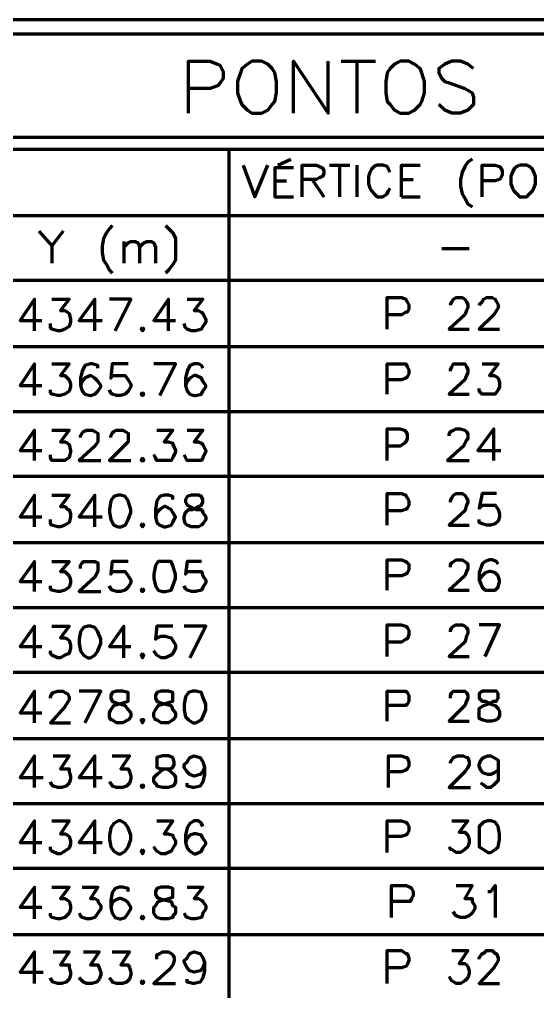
# Model space of a CAD drawing. Header units: inches. Extents: x 1 to 529, y -1 to 335.
# Drawn here: x 70.1 to 94.1, y 56.97 to 101.93 of the extents above; entities that cross this region are included whole.
import ezdxf

# ---------------------------------------------------------------- set-up
doc = ezdxf.new("R2010")
doc.units = ezdxf.units.IN
doc.layers.add('P', color=250, linetype='CONTINUOUS', lineweight=100)

msp = doc.modelspace()

# ---------------------------------------------------------------- linework, layer by layer
at = {"layer": 'P', "color": 0, "linetype": 'CONTINUOUS'}
for points in [[(25.533, 101.933), (188.4, 101.933)], [(26.067, 101.267), (187.8, 101.267), (187.8, 96.467), (26.067, 96.467), (26.067, 101.267)], [(77.933, 97.6), (77.933, 100), (78.933, 100), (79.267, 99.867), (79.4, 99.8), (79.533, 99.533), (79.533, 99.2), (79.4, 99), (79.267, 98.867), (78.933, 98.733), (77.933, 98.733)], [(80.867, 100), (80.667, 99.867), (80.4, 99.667), (80.333, 99.467), (80.2, 99.067), (80.2, 98.533), (80.333, 98.133), (80.4, 98), (80.667, 97.733), (80.867, 97.6), (81.333, 97.6), (81.6, 97.733), (81.8, 98), (81.933, 98.133), (82, 98.533), (82, 99.067), (81.933, 99.467), (81.8, 99.667), (81.6, 99.867), (81.333, 100), (80.867, 100)], [(82.8, 97.6), (82.8, 100), (84.4, 97.6), (84.4, 100)], [(85, 100), (86.6, 100)], [(85.733, 100), (85.733, 97.6)], [(87.733, 100), (87.467, 99.867), (87.267, 99.667), (87.133, 99.467), (87.067, 99.067), (87.067, 98.533), (87.133, 98.133), (87.267, 98), (87.467, 97.733), (87.733, 97.6), (88.133, 97.6), (88.4, 97.733), (88.667, 98), (88.733, 98.133), (88.867, 98.533), (88.867, 99.067), (88.733, 99.467), (88.667, 99.667), (88.4, 99.867), (88.133, 100), (87.733, 100)], [(91.133, 99.667), (90.867, 99.867), (90.533, 100), (90.133, 100), (89.8, 99.867), (89.533, 99.667), (89.533, 99.467), (89.667, 99.2), (89.8, 99.067), (90, 99), (90.733, 98.733), (90.867, 98.667), (91.067, 98.533), (91.133, 98.333), (91.133, 98), (90.867, 97.733), (90.533, 97.6), (90.133, 97.6), (89.8, 97.733), (89.533, 98)], [(25.533, 95.933), (79.8, 95.933)], [(79.8, 95.933), (79.8, 26.4)], [(79.8, 95.933), (134.067, 95.933)], [(82.067, 95.2), (82.667, 95.467)], [(91.067, 95.467), (90.867, 95.333), (90.733, 95.133), (90.6, 94.867), (90.533, 94.533), (90.533, 94.2), (90.6, 93.867), (90.733, 93.667), (90.867, 93.4), (91.067, 93.267)], [(80.467, 95.2), (81, 93.733), (81.6, 95.2)], [(82.8, 95.067), (81.933, 95.067), (81.933, 93.733), (82.8, 93.733)], [(83.2, 93.733), (83.2, 95.2), (83.867, 95.2), (84, 95.133), (84.133, 95.067), (84.2, 94.933), (84.2, 94.8), (84.133, 94.667), (84, 94.6), (83.867, 94.533), (83.2, 94.533)], [(84.467, 95.2), (85.4, 95.2)], [(84.933, 95.2), (84.933, 93.733)], [(85.733, 95.2), (85.733, 93.733)], [(87.267, 94.867), (87.2, 95), (87.133, 95.133), (86.933, 95.2), (86.667, 95.2), (86.533, 95.133), (86.4, 95), (86.333, 94.867), (86.267, 94.667), (86.267, 94.333), (86.333, 94.133), (86.4, 94), (86.533, 93.867), (86.667, 93.733), (86.933, 93.733), (87.133, 93.867), (87.2, 94), (87.267, 94.133)], [(87.8, 93.733), (87.8, 95.2), (88.667, 95.2)], [(91.533, 93.733), (91.533, 95.2), (92.133, 95.2), (92.333, 95.133), (92.4, 95.067), (92.467, 94.933), (92.467, 94.733), (92.4, 94.6), (92.333, 94.533), (92.133, 94.467), (91.533, 94.467)], [(93.267, 95.2), (93.133, 95.133), (93, 95), (92.933, 94.867), (92.867, 94.667), (92.867, 94.333), (92.933, 94.133), (93, 94), (93.133, 93.867), (93.267, 93.733), (93.6, 93.733), (93.733, 93.867), (93.867, 94), (93.933, 94.133), (94, 94.333), (94, 94.667), (93.933, 94.867), (93.867, 95), (93.733, 95.133), (93.6, 95.2), (93.267, 95.2)], [(81.933, 94.467), (82.467, 94.467)], [(83.667, 94.533), (84.2, 93.733)], [(87.8, 94.533), (88.333, 94.533)], [(87.8, 93.733), (88.667, 93.733)], [(25.533, 92.867), (79.8, 92.867)], [(79.8, 92.867), (134.067, 92.867)], [(74.4, 92.4), (74.267, 92.267), (74.133, 92.067), (74, 91.8), (73.933, 91.467), (73.933, 91.133), (74, 90.8), (74.133, 90.6), (74.267, 90.333), (74.4, 90.2)], [(76.867, 92.4), (77, 92.267), (77.2, 92.067), (77.333, 91.8), (77.333, 91.467), (77.333, 91.133), (77.333, 90.8), (77.2, 90.6), (77, 90.333), (76.867, 90.2)], [(71, 92.133), (71.6, 91.467), (71.6, 90.667)], [(72.133, 92.133), (71.6, 91.467)], [(74.933, 91.667), (74.933, 90.667)], [(74.933, 91.4), (75.133, 91.6), (75.267, 91.667), (75.467, 91.667), (75.6, 91.6), (75.667, 91.4), (75.667, 90.667)], [(75.667, 91.4), (75.867, 91.6), (76, 91.667), (76.2, 91.667), (76.333, 91.6), (76.4, 91.4), (76.4, 90.667)], [(89.667, 91.333), (90.933, 91.333)], [(25.533, 89.867), (79.8, 89.867)], [(79.8, 89.867), (134.067, 89.867)], [(87.133, 87.6), (87.133, 89.067), (87.8, 89.067), (88, 89), (88.067, 88.867), (88.133, 88.733), (88.133, 88.533), (88.067, 88.4), (88, 88.4), (87.8, 88.267), (87.133, 88.267)], [(90.067, 88.733), (90.067, 88.733), (90.133, 88.867), (90.2, 89), (90.333, 89.067), (90.6, 89.067), (90.733, 89), (90.8, 88.867), (90.867, 88.733), (90.867, 88.6), (90.8, 88.467), (90.733, 88.267), (90, 87.6), (90.933, 87.6)], [(91.4, 88.733), (91.4, 88.733), (91.533, 88.867), (91.6, 89), (91.733, 89.067), (92, 89.067), (92.133, 89), (92.2, 88.867), (92.267, 88.733), (92.267, 88.6), (92.2, 88.467), (92.067, 88.267), (91.4, 87.6), (92.333, 87.6)], [(70.8, 87.533), (70.8, 89), (70.133, 88), (71.133, 88)], [(71.6, 89), (72.4, 89), (72, 88.467), (72.2, 88.467), (72.333, 88.4), (72.4, 88.333), (72.467, 88.067), (72.467, 87.933), (72.4, 87.733), (72.2, 87.6), (72, 87.533), (71.867, 87.533), (71.6, 87.6), (71.533, 87.667), (71.533, 87.867)], [(73.6, 87.533), (73.6, 89), (72.867, 88), (73.933, 88)], [(74.533, 87.533), (75.267, 89), (74.267, 89)], [(77, 87.533), (77, 89), (76.333, 88), (77.333, 88)], [(77.867, 89), (78.6, 89), (78.2, 88.467), (78.4, 88.467), (78.533, 88.4), (78.6, 88.333), (78.733, 88.067), (78.733, 87.933), (78.6, 87.733), (78.533, 87.6), (78.267, 87.533), (78.067, 87.533), (77.867, 87.6), (77.8, 87.667), (77.733, 87.867)], [(75.8, 87.667), (75.733, 87.6), (75.8, 87.533), (75.867, 87.6), (75.8, 87.667)], [(25.533, 86.8), (79.8, 86.8)], [(79.8, 86.8), (134.067, 86.8)], [(70.8, 84.533), (70.8, 86), (70.133, 85), (71.133, 85)], [(71.6, 86), (72.4, 86), (72, 85.467), (72.2, 85.467), (72.333, 85.333), (72.4, 85.267), (72.467, 85.067), (72.467, 84.933), (72.4, 84.733), (72.2, 84.6), (72, 84.533), (71.867, 84.533), (71.6, 84.6), (71.533, 84.667), (71.533, 84.8)], [(73.733, 85.8), (73.733, 85.933), (73.467, 86), (73.4, 86), (73.133, 85.933), (73, 85.667), (72.933, 85.333), (72.933, 85), (73, 84.733), (73.133, 84.6), (73.4, 84.533), (73.4, 84.533), (73.6, 84.6), (73.733, 84.733), (73.867, 84.933), (73.867, 85), (73.733, 85.2), (73.6, 85.333), (73.4, 85.467), (73.4, 85.467), (73.133, 85.333), (73, 85.2), (72.933, 85)], [(75.133, 86), (74.4, 86), (74.333, 85.333), (74.4, 85.467), (74.6, 85.467), (74.8, 85.467), (75, 85.467), (75.133, 85.267), (75.267, 85.067), (75.267, 84.933), (75.133, 84.733), (75, 84.6), (74.8, 84.533), (74.6, 84.533), (74.4, 84.6), (74.333, 84.667), (74.267, 84.8)], [(76.6, 84.533), (77.333, 86), (76.333, 86)], [(78.6, 85.8), (78.533, 85.933), (78.4, 86), (78.2, 86), (78, 85.933), (77.867, 85.667), (77.8, 85.333), (77.8, 85), (77.867, 84.733), (78, 84.6), (78.2, 84.533), (78.267, 84.533), (78.533, 84.6), (78.6, 84.733), (78.733, 84.933), (78.733, 85), (78.6, 85.2), (78.533, 85.333), (78.267, 85.467), (78.2, 85.467), (78, 85.333), (77.867, 85.2), (77.8, 85)], [(87.133, 84.6), (87.133, 86), (87.8, 86), (88, 86), (88.067, 85.867), (88.133, 85.733), (88.133, 85.533), (88.067, 85.4), (88, 85.333), (87.8, 85.267), (87.133, 85.267)], [(90.067, 85.667), (90.067, 85.733), (90.133, 85.867), (90.2, 86), (90.333, 86), (90.6, 86), (90.733, 86), (90.8, 85.867), (90.867, 85.733), (90.867, 85.6), (90.8, 85.467), (90.733, 85.267), (90, 84.6), (90.933, 84.6)], [(91.533, 86), (92.267, 86), (91.867, 85.467), (92.067, 85.467), (92.2, 85.4), (92.267, 85.333), (92.333, 85.133), (92.333, 84.933), (92.267, 84.8), (92.133, 84.6), (91.933, 84.6), (91.733, 84.6), (91.533, 84.6), (91.4, 84.733), (91.4, 84.867)], [(75.8, 84.667), (75.733, 84.6), (75.8, 84.533), (75.867, 84.6), (75.8, 84.667)], [(25.533, 83.8), (79.8, 83.8)], [(79.8, 83.8), (134.067, 83.8)], [(70.8, 81.533), (70.8, 82.933), (70.133, 82), (71.133, 82)], [(71.6, 82.933), (72.4, 82.933), (72, 82.4), (72.2, 82.4), (72.333, 82.333), (72.4, 82.267), (72.467, 82), (72.467, 81.933), (72.4, 81.667), (72.2, 81.533), (72, 81.533), (71.867, 81.533), (71.6, 81.533), (71.533, 81.667), (71.533, 81.8)], [(72.933, 82.6), (72.933, 82.667), (73, 82.8), (73.067, 82.867), (73.2, 82.933), (73.467, 82.933), (73.6, 82.867), (73.733, 82.8), (73.733, 82.667), (73.733, 82.533), (73.733, 82.4), (73.6, 82.2), (72.867, 81.533), (73.867, 81.533)], [(74.333, 82.6), (74.333, 82.667), (74.4, 82.8), (74.467, 82.867), (74.6, 82.933), (74.867, 82.933), (75, 82.867), (75.133, 82.8), (75.133, 82.667), (75.133, 82.533), (75.133, 82.4), (74.933, 82.2), (74.267, 81.533), (75.267, 81.533)], [(76.467, 82.933), (77.2, 82.933), (76.8, 82.4), (77, 82.4), (77.2, 82.333), (77.2, 82.267), (77.333, 82), (77.333, 81.933), (77.2, 81.667), (77.133, 81.533), (76.867, 81.533), (76.667, 81.533), (76.467, 81.533), (76.4, 81.667), (76.333, 81.8)], [(77.867, 82.933), (78.6, 82.933), (78.2, 82.4), (78.4, 82.4), (78.533, 82.333), (78.6, 82.267), (78.733, 82), (78.733, 81.933), (78.6, 81.667), (78.533, 81.533), (78.267, 81.533), (78.067, 81.533), (77.867, 81.533), (77.8, 81.667), (77.733, 81.8)], [(87.133, 81.533), (87.133, 83), (87.733, 83), (87.933, 82.933), (88, 82.867), (88.067, 82.733), (88.067, 82.533), (88, 82.4), (87.933, 82.333), (87.733, 82.2), (87.133, 82.2)], [(90, 82.667), (90, 82.733), (90.067, 82.867), (90.2, 82.933), (90.333, 83), (90.533, 83), (90.733, 82.933), (90.8, 82.867), (90.867, 82.733), (90.867, 82.533), (90.8, 82.467), (90.667, 82.2), (89.933, 81.533), (90.933, 81.533)], [(92.067, 81.533), (92.067, 83), (91.333, 82), (92.4, 82)], [(75.8, 81.667), (75.733, 81.533), (75.8, 81.533), (75.867, 81.533), (75.8, 81.667)], [(25.533, 80.8), (79.8, 80.8)], [(25.533, 80.8), (79.8, 80.8)], [(79.8, 80.8), (134.067, 80.8)], [(70.8, 78.467), (70.8, 79.933), (70.133, 78.933), (71.133, 78.933)], [(71.6, 79.933), (72.4, 79.933), (72, 79.4), (72.2, 79.4), (72.333, 79.267), (72.4, 79.267), (72.467, 79.067), (72.467, 78.933), (72.4, 78.667), (72.2, 78.533), (72, 78.467), (71.867, 78.467), (71.6, 78.533), (71.533, 78.6), (71.533, 78.8)], [(73.6, 78.467), (73.6, 79.933), (72.867, 78.933), (73.933, 78.933)], [(74.667, 79.933), (74.467, 79.867), (74.333, 79.667), (74.267, 79.267), (74.267, 79.133), (74.333, 78.8), (74.467, 78.533), (74.667, 78.467), (74.8, 78.467), (75, 78.533), (75.133, 78.8), (75.267, 79.133), (75.267, 79.267), (75.133, 79.667), (75, 79.867), (74.8, 79.933), (74.667, 79.933)], [(77.2, 79.733), (77.2, 79.867), (77, 79.933), (76.8, 79.933), (76.6, 79.867), (76.467, 79.667), (76.4, 79.267), (76.4, 78.933), (76.467, 78.667), (76.6, 78.533), (76.8, 78.467), (76.867, 78.467), (77.133, 78.533), (77.2, 78.667), (77.333, 78.933), (77.333, 78.933), (77.2, 79.133), (77.133, 79.267), (76.867, 79.4), (76.8, 79.4), (76.6, 79.267), (76.467, 79.133), (76.4, 78.933)], [(78.067, 79.933), (77.867, 79.867), (77.8, 79.733), (77.8, 79.6), (77.867, 79.467), (78, 79.4), (78.267, 79.267), (78.533, 79.267), (78.6, 79.133), (78.733, 78.933), (78.733, 78.8), (78.6, 78.6), (78.533, 78.533), (78.4, 78.467), (78.067, 78.467), (77.867, 78.533), (77.8, 78.6), (77.733, 78.8), (77.733, 78.933), (77.8, 79.133), (77.933, 79.267), (78.133, 79.267), (78.4, 79.4), (78.533, 79.467), (78.6, 79.6), (78.6, 79.733), (78.533, 79.867), (78.4, 79.933), (78.067, 79.933)], [(87.133, 78.533), (87.133, 80), (87.8, 80), (88, 79.933), (88.067, 79.8), (88.133, 79.667), (88.133, 79.467), (88.067, 79.333), (88, 79.267), (87.8, 79.2), (87.133, 79.2)], [(90.067, 79.6), (90.067, 79.667), (90.133, 79.8), (90.2, 79.933), (90.333, 80), (90.6, 80), (90.733, 79.933), (90.8, 79.8), (90.867, 79.667), (90.867, 79.6), (90.8, 79.467), (90.733, 79.2), (90, 78.533), (90.933, 78.533)], [(92.2, 80), (91.533, 80), (91.4, 79.333), (91.533, 79.467), (91.733, 79.467), (91.933, 79.467), (92.133, 79.467), (92.267, 79.267), (92.333, 79.067), (92.333, 78.933), (92.267, 78.733), (92.133, 78.6), (91.933, 78.533), (91.733, 78.533), (91.533, 78.6), (91.4, 78.667), (91.4, 78.8)], [(75.8, 78.6), (75.733, 78.533), (75.8, 78.467), (75.867, 78.533), (75.8, 78.6)], [(25.533, 77.733), (79.8, 77.733)], [(79.8, 77.733), (134.067, 77.733)], [(87.133, 75.533), (87.133, 76.933), (87.8, 76.933), (88, 76.867), (88.067, 76.8), (88.133, 76.733), (88.133, 76.467), (88.067, 76.333), (88, 76.267), (87.8, 76.2), (87.133, 76.2)], [(90.067, 76.6), (90.067, 76.733), (90.133, 76.8), (90.2, 76.867), (90.333, 76.933), (90.6, 76.933), (90.733, 76.867), (90.8, 76.8), (90.867, 76.733), (90.867, 76.533), (90.8, 76.4), (90.733, 76.2), (90, 75.533), (90.933, 75.533)], [(92.267, 76.733), (92.2, 76.867), (92, 76.933), (91.867, 76.933), (91.667, 76.867), (91.533, 76.733), (91.4, 76.333), (91.4, 76), (91.533, 75.667), (91.667, 75.533), (91.867, 75.533), (91.933, 75.533), (92.133, 75.533), (92.267, 75.667), (92.333, 75.933), (92.333, 76), (92.267, 76.2), (92.133, 76.333), (91.933, 76.4), (91.867, 76.4), (91.667, 76.333), (91.533, 76.2), (91.4, 76)], [(70.8, 75.467), (70.8, 76.867), (70.133, 75.933), (71.133, 75.933)], [(71.6, 76.867), (72.4, 76.867), (72, 76.4), (72.2, 76.4), (72.333, 76.267), (72.4, 76.2), (72.467, 76), (72.467, 75.867), (72.4, 75.667), (72.2, 75.533), (72, 75.467), (71.867, 75.467), (71.6, 75.533), (71.533, 75.6), (71.533, 75.733)], [(72.933, 76.533), (72.933, 76.667), (73, 76.8), (73.067, 76.867), (73.2, 76.867), (73.467, 76.867), (73.6, 76.867), (73.733, 76.8), (73.733, 76.667), (73.733, 76.533), (73.733, 76.4), (73.6, 76.133), (72.867, 75.467), (73.867, 75.467)], [(75.133, 76.867), (74.4, 76.867), (74.333, 76.267), (74.4, 76.4), (74.6, 76.4), (74.8, 76.4), (75, 76.4), (75.133, 76.2), (75.267, 76), (75.267, 75.867), (75.133, 75.667), (75, 75.533), (74.8, 75.467), (74.6, 75.467), (74.4, 75.533), (74.333, 75.6), (74.267, 75.733)], [(76.733, 76.867), (76.533, 76.867), (76.4, 76.667), (76.333, 76.267), (76.333, 76.067), (76.4, 75.733), (76.533, 75.533), (76.733, 75.467), (76.867, 75.467), (77.133, 75.533), (77.2, 75.733), (77.333, 76.067), (77.333, 76.267), (77.2, 76.667), (77.133, 76.867), (76.867, 76.867), (76.733, 76.867)], [(78.533, 76.867), (77.867, 76.867), (77.8, 76.267), (77.867, 76.4), (78.067, 76.4), (78.267, 76.4), (78.533, 76.4), (78.6, 76.2), (78.733, 76), (78.733, 75.867), (78.6, 75.667), (78.533, 75.533), (78.267, 75.467), (78.067, 75.467), (77.867, 75.533), (77.8, 75.6), (77.733, 75.733)], [(75.8, 75.6), (75.733, 75.533), (75.8, 75.467), (75.867, 75.533), (75.8, 75.6)], [(25.533, 74.733), (79.8, 74.733)], [(79.8, 74.733), (134.067, 74.733)], [(70.8, 72.4), (70.8, 73.867), (70.133, 72.933), (71.133, 72.933)], [(71.6, 73.867), (72.4, 73.867), (72, 73.333), (72.2, 73.333), (72.333, 73.267), (72.4, 73.2), (72.467, 73), (72.467, 72.867), (72.4, 72.6), (72.2, 72.533), (72, 72.4), (71.867, 72.4), (71.6, 72.533), (71.533, 72.6), (71.533, 72.733)], [(73.267, 73.867), (73.067, 73.8), (72.933, 73.6), (72.867, 73.267), (72.867, 73.067), (72.933, 72.733), (73.067, 72.533), (73.267, 72.4), (73.4, 72.4), (73.6, 72.533), (73.733, 72.733), (73.867, 73.067), (73.867, 73.267), (73.733, 73.6), (73.6, 73.8), (73.4, 73.867), (73.267, 73.867)], [(74.933, 72.4), (74.933, 73.867), (74.267, 72.933), (75.267, 72.933)], [(77.2, 73.867), (76.467, 73.867), (76.4, 73.267), (76.467, 73.333), (76.667, 73.4), (76.867, 73.4), (77.133, 73.333), (77.2, 73.2), (77.333, 73), (77.333, 72.867), (77.2, 72.6), (77.133, 72.533), (76.867, 72.4), (76.667, 72.4), (76.467, 72.533), (76.4, 72.6), (76.333, 72.733)], [(78, 72.4), (78.733, 73.867), (77.733, 73.867)], [(87.133, 72.467), (87.133, 73.933), (87.8, 73.933), (88, 73.867), (88.067, 73.8), (88.133, 73.667), (88.133, 73.467), (88.067, 73.267), (88, 73.267), (87.8, 73.133), (87.133, 73.133)], [(90.067, 73.6), (90.067, 73.667), (90.133, 73.8), (90.2, 73.867), (90.333, 73.933), (90.6, 73.933), (90.733, 73.867), (90.8, 73.8), (90.867, 73.667), (90.867, 73.533), (90.8, 73.4), (90.733, 73.133), (90, 72.467), (90.933, 72.467)], [(91.667, 72.467), (92.333, 73.933), (91.4, 73.933)], [(75.8, 72.6), (75.733, 72.533), (75.8, 72.4), (75.867, 72.533), (75.8, 72.6)], [(25.533, 71.733), (79.8, 71.733)], [(79.8, 71.733), (134.067, 71.733)], [(70.8, 69.4), (70.8, 70.867), (70.133, 69.867), (71.133, 69.867)], [(71.533, 70.533), (71.533, 70.6), (71.6, 70.733), (71.667, 70.8), (71.867, 70.867), (72.133, 70.867), (72.2, 70.8), (72.333, 70.733), (72.4, 70.6), (72.4, 70.467), (72.333, 70.333), (72.2, 70.133), (71.533, 69.4), (72.467, 69.4)], [(73.133, 69.4), (73.867, 70.867), (72.867, 70.867)], [(74.6, 70.867), (74.4, 70.8), (74.333, 70.667), (74.333, 70.533), (74.4, 70.4), (74.533, 70.333), (74.8, 70.267), (75, 70.2), (75.133, 70), (75.267, 69.867), (75.267, 69.667), (75.133, 69.533), (75.133, 69.533), (74.867, 69.4), (74.6, 69.4), (74.4, 69.533), (74.333, 69.533), (74.267, 69.667), (74.267, 69.867), (74.333, 70), (74.467, 70.2), (74.667, 70.267), (74.933, 70.333), (75.133, 70.4), (75.133, 70.533), (75.133, 70.667), (75.133, 70.8), (74.867, 70.867), (74.6, 70.867)], [(76.667, 70.867), (76.467, 70.8), (76.4, 70.667), (76.4, 70.533), (76.467, 70.4), (76.6, 70.333), (76.867, 70.267), (77.133, 70.2), (77.2, 70), (77.333, 69.867), (77.333, 69.667), (77.2, 69.533), (77.2, 69.533), (77, 69.4), (76.667, 69.4), (76.467, 69.533), (76.4, 69.533), (76.333, 69.667), (76.333, 69.867), (76.4, 70), (76.533, 70.2), (76.733, 70.267), (77, 70.333), (77.2, 70.4), (77.2, 70.533), (77.2, 70.667), (77.2, 70.8), (77, 70.867), (76.667, 70.867)], [(78.133, 70.867), (77.933, 70.8), (77.8, 70.6), (77.733, 70.267), (77.733, 70), (77.8, 69.667), (77.933, 69.533), (78.133, 69.4), (78.267, 69.4), (78.533, 69.533), (78.6, 69.667), (78.733, 70), (78.733, 70.267), (78.6, 70.6), (78.533, 70.8), (78.267, 70.867), (78.133, 70.867)], [(87.133, 69.467), (87.133, 70.867), (87.8, 70.867), (88, 70.867), (88.067, 70.8), (88.133, 70.667), (88.133, 70.4), (88.067, 70.267), (88, 70.2), (87.8, 70.2), (87.133, 70.2)], [(90.067, 70.533), (90.067, 70.667), (90.133, 70.8), (90.2, 70.867), (90.333, 70.867), (90.6, 70.867), (90.733, 70.867), (90.8, 70.8), (90.867, 70.667), (90.867, 70.533), (90.8, 70.4), (90.733, 70.2), (90, 69.467), (90.933, 69.467)], [(91.733, 70.867), (91.533, 70.867), (91.4, 70.733), (91.4, 70.533), (91.533, 70.4), (91.667, 70.4), (91.933, 70.267), (92.133, 70.2), (92.267, 70.067), (92.333, 69.933), (92.333, 69.733), (92.267, 69.6), (92.2, 69.533), (92, 69.467), (91.733, 69.467), (91.533, 69.533), (91.4, 69.6), (91.4, 69.733), (91.4, 69.933), (91.4, 70.067), (91.6, 70.2), (91.8, 70.267), (92.067, 70.4), (92.2, 70.4), (92.267, 70.533), (92.267, 70.733), (92.2, 70.867), (92, 70.867), (91.733, 70.867)], [(75.8, 69.533), (75.733, 69.533), (75.8, 69.4), (75.867, 69.533), (75.8, 69.533)], [(25.533, 68.667), (79.8, 68.667)], [(79.8, 68.667), (134.067, 68.667)], [(70.8, 66.4), (70.8, 67.867), (70.133, 66.867), (71.2, 66.867)], [(71.667, 67.867), (72.4, 67.867), (72, 67.267), (72.2, 67.267), (72.4, 67.267), (72.4, 67.133), (72.467, 66.933), (72.467, 66.8), (72.4, 66.6), (72.267, 66.467), (72.067, 66.4), (71.867, 66.4), (71.667, 66.467), (71.6, 66.533), (71.533, 66.667)], [(73.6, 66.4), (73.6, 67.867), (72.867, 66.867), (73.933, 66.867)], [(74.4, 67.867), (75.2, 67.867), (74.8, 67.267), (75, 67.267), (75.133, 67.267), (75.2, 67.133), (75.267, 66.933), (75.267, 66.8), (75.2, 66.6), (75.067, 66.467), (74.867, 66.4), (74.6, 66.4), (74.4, 66.467), (74.4, 66.533), (74.267, 66.667)], [(76.733, 67.867), (76.467, 67.8), (76.467, 67.6), (76.467, 67.467), (76.467, 67.333), (76.667, 67.267), (76.933, 67.267), (77.133, 67.133), (77.267, 67), (77.333, 66.867), (77.333, 66.667), (77.267, 66.533), (77.2, 66.467), (77, 66.4), (76.733, 66.4), (76.467, 66.467), (76.467, 66.533), (76.333, 66.667), (76.333, 66.867), (76.467, 67), (76.6, 67.133), (76.8, 67.267), (77.067, 67.267), (77.2, 67.333), (77.267, 67.467), (77.267, 67.6), (77.2, 67.8), (77, 67.867), (76.733, 67.867)], [(78.667, 67.333), (78.6, 67.133), (78.467, 67), (78.2, 66.933), (78.2, 66.933), (78, 67), (77.867, 67.133), (77.733, 67.333), (77.733, 67.467), (77.867, 67.6), (78, 67.8), (78.2, 67.867), (78.2, 67.867), (78.467, 67.8), (78.6, 67.6), (78.667, 67.333), (78.667, 67), (78.6, 66.667), (78.467, 66.467), (78.2, 66.4), (78.133, 66.4), (77.867, 66.467), (77.867, 66.6)], [(87.2, 66.4), (87.2, 67.867), (87.8, 67.867), (88, 67.8), (88.067, 67.8), (88.133, 67.6), (88.133, 67.4), (88.067, 67.267), (88, 67.2), (87.8, 67.133), (87.2, 67.133)], [(90.067, 67.533), (90.067, 67.6), (90.2, 67.8), (90.2, 67.8), (90.4, 67.867), (90.667, 67.867), (90.8, 67.8), (90.867, 67.8), (90.933, 67.6), (90.933, 67.467), (90.867, 67.333), (90.733, 67.133), (90, 66.4), (91, 66.4)], [(92.267, 67.4), (92.267, 67.2), (92.067, 67.067), (91.933, 67), (91.8, 67), (91.6, 67.067), (91.467, 67.2), (91.4, 67.4), (91.4, 67.467), (91.467, 67.667), (91.6, 67.8), (91.8, 67.867), (91.933, 67.867), (92.067, 67.8), (92.267, 67.667), (92.267, 67.4), (92.267, 67.067), (92.267, 66.733), (92.067, 66.533), (91.933, 66.4), (91.733, 66.4), (91.6, 66.533), (91.467, 66.6)], [(75.8, 66.533), (75.733, 66.467), (75.8, 66.4), (75.867, 66.467), (75.8, 66.533)], [(25.533, 65.667), (79.8, 65.667)], [(79.8, 65.667), (134.067, 65.667)], [(70.8, 63.333), (70.8, 64.867), (70.133, 63.867), (71.133, 63.867)], [(71.6, 64.867), (72.4, 64.867), (72, 64.267), (72.2, 64.267), (72.333, 64.2), (72.4, 64.133), (72.467, 63.933), (72.467, 63.8), (72.4, 63.6), (72.2, 63.467), (72, 63.333), (71.867, 63.333), (71.6, 63.467), (71.533, 63.533), (71.533, 63.667)], [(73.6, 63.333), (73.6, 64.867), (72.867, 63.867), (73.933, 63.867)], [(74.667, 64.867), (74.467, 64.733), (74.333, 64.533), (74.267, 64.2), (74.267, 64), (74.333, 63.667), (74.467, 63.467), (74.667, 63.333), (74.8, 63.333), (75, 63.467), (75.133, 63.667), (75.267, 64), (75.267, 64.2), (75.133, 64.533), (75, 64.733), (74.8, 64.867), (74.667, 64.867)], [(76.467, 64.867), (77.2, 64.867), (76.8, 64.267), (77, 64.267), (77.2, 64.2), (77.2, 64.133), (77.333, 63.933), (77.333, 63.8), (77.2, 63.6), (77.133, 63.467), (76.867, 63.333), (76.667, 63.333), (76.467, 63.467), (76.4, 63.533), (76.333, 63.667)], [(78.6, 64.6), (78.533, 64.733), (78.4, 64.867), (78.2, 64.867), (78, 64.733), (77.867, 64.533), (77.8, 64.2), (77.8, 63.867), (77.867, 63.6), (78, 63.467), (78.2, 63.333), (78.267, 63.333), (78.533, 63.467), (78.6, 63.6), (78.733, 63.8), (78.733, 63.867), (78.6, 64.067), (78.533, 64.2), (78.267, 64.267), (78.2, 64.267), (78, 64.2), (77.867, 64.067), (77.8, 63.867)], [(87.133, 63.4), (87.133, 64.867), (87.8, 64.867), (88, 64.8), (88.067, 64.733), (88.133, 64.6), (88.133, 64.4), (88.067, 64.267), (88, 64.2), (87.8, 64.133), (87.133, 64.133)], [(90.133, 64.867), (90.867, 64.867), (90.467, 64.333), (90.733, 64.333), (90.8, 64.267), (90.867, 64.2), (90.933, 64), (90.933, 63.867), (90.867, 63.667), (90.733, 63.533), (90.533, 63.4), (90.333, 63.4), (90.133, 63.533), (90.067, 63.533), (90, 63.667)], [(91.8, 64.867), (91.6, 64.8), (91.4, 64.6), (91.4, 64.267), (91.4, 64), (91.4, 63.667), (91.6, 63.533), (91.8, 63.4), (91.933, 63.4), (92.133, 63.533), (92.267, 63.667), (92.333, 64), (92.333, 64.267), (92.267, 64.6), (92.133, 64.8), (91.933, 64.867), (91.8, 64.867)], [(75.8, 63.533), (75.733, 63.467), (75.8, 63.333), (75.867, 63.467), (75.8, 63.533)], [(25.533, 62.667), (79.8, 62.667)], [(79.8, 62.667), (134.067, 62.667)], [(70.8, 60.333), (70.8, 61.8), (70.133, 60.867), (71.133, 60.867)], [(71.6, 61.8), (72.4, 61.8), (72, 61.267), (72.2, 61.267), (72.333, 61.2), (72.4, 61.133), (72.467, 60.933), (72.467, 60.8), (72.4, 60.6), (72.2, 60.4), (72, 60.333), (71.867, 60.333), (71.6, 60.4), (71.533, 60.467), (71.533, 60.6)], [(73, 61.8), (73.733, 61.8), (73.4, 61.267), (73.6, 61.267), (73.733, 61.2), (73.733, 61.133), (73.867, 60.933), (73.867, 60.8), (73.733, 60.6), (73.6, 60.4), (73.4, 60.333), (73.2, 60.333), (73, 60.4), (72.933, 60.467), (72.867, 60.6)], [(75.133, 61.6), (75.133, 61.733), (74.867, 61.8), (74.733, 61.8), (74.533, 61.733), (74.4, 61.533), (74.333, 61.2), (74.333, 60.867), (74.4, 60.6), (74.533, 60.4), (74.733, 60.333), (74.8, 60.333), (75, 60.4), (75.133, 60.6), (75.267, 60.8), (75.267, 60.867), (75.133, 61.067), (75, 61.2), (74.8, 61.267), (74.733, 61.267), (74.533, 61.2), (74.4, 61.067), (74.333, 60.867)], [(76.667, 61.8), (76.467, 61.733), (76.4, 61.6), (76.4, 61.467), (76.467, 61.333), (76.6, 61.267), (76.867, 61.2), (77.133, 61.133), (77.2, 60.933), (77.333, 60.867), (77.333, 60.6), (77.2, 60.467), (77.2, 60.4), (77, 60.333), (76.667, 60.333), (76.467, 60.4), (76.4, 60.467), (76.333, 60.6), (76.333, 60.867), (76.4, 60.933), (76.533, 61.133), (76.733, 61.2), (77, 61.267), (77.2, 61.333), (77.2, 61.467), (77.2, 61.6), (77.2, 61.733), (77, 61.8), (76.667, 61.8)], [(77.867, 61.8), (78.6, 61.8), (78.2, 61.267), (78.4, 61.267), (78.533, 61.2), (78.6, 61.133), (78.733, 60.933), (78.733, 60.8), (78.6, 60.6), (78.533, 60.4), (78.267, 60.333), (78.067, 60.333), (77.867, 60.4), (77.8, 60.467), (77.733, 60.6)], [(87.333, 60.4), (87.333, 61.867), (88, 61.867), (88.2, 61.8), (88.267, 61.733), (88.333, 61.6), (88.333, 61.4), (88.267, 61.267), (88.2, 61.133), (88, 61.133), (87.333, 61.133)], [(90.333, 61.867), (91.067, 61.867), (90.733, 61.267), (90.867, 61.267), (91.067, 61.267), (91.067, 61.133), (91.2, 60.933), (91.2, 60.8), (91.067, 60.6), (90.933, 60.467), (90.733, 60.4), (90.533, 60.4), (90.333, 60.467), (90.267, 60.533), (90.2, 60.667)], [(91.8, 61.6), (91.933, 61.6), (92.133, 61.867), (92.133, 60.4)], [(75.8, 60.467), (75.733, 60.4), (75.8, 60.333), (75.867, 60.4), (75.8, 60.467)], [(25.533, 59.6), (79.8, 59.6)], [(79.8, 59.6), (134.067, 59.6)], [(70.8, 57.333), (70.8, 58.8), (70.133, 57.867), (71.2, 57.867)], [(71.667, 58.8), (72.4, 58.8), (72, 58.2), (72.2, 58.2), (72.4, 58.2), (72.4, 58.067), (72.467, 57.867), (72.467, 57.733), (72.4, 57.533), (72.267, 57.4), (72.067, 57.333), (71.867, 57.333), (71.667, 57.4), (71.6, 57.467), (71.533, 57.6)], [(73.067, 58.8), (73.8, 58.8), (73.4, 58.2), (73.6, 58.2), (73.733, 58.2), (73.8, 58.067), (73.867, 57.867), (73.867, 57.733), (73.8, 57.533), (73.667, 57.4), (73.467, 57.333), (73.2, 57.333), (73.067, 57.4), (73, 57.467), (72.867, 57.6)], [(74.4, 58.8), (75.2, 58.8), (74.8, 58.2), (75, 58.2), (75.133, 58.2), (75.2, 58.067), (75.267, 57.867), (75.267, 57.733), (75.2, 57.533), (75.067, 57.4), (74.867, 57.333), (74.6, 57.333), (74.4, 57.4), (74.4, 57.467), (74.267, 57.6)], [(76.467, 58.467), (76.467, 58.533), (76.467, 58.667), (76.6, 58.733), (76.733, 58.8), (77, 58.8), (77.133, 58.733), (77.2, 58.667), (77.267, 58.533), (77.267, 58.4), (77.2, 58.2), (77.067, 58), (76.333, 57.333), (77.333, 57.333)], [(78.667, 58.333), (78.6, 58.067), (78.467, 57.933), (78.2, 57.867), (78.2, 57.867), (78, 57.933), (77.867, 58.067), (77.733, 58.333), (77.733, 58.4), (77.867, 58.533), (78, 58.733), (78.2, 58.8), (78.2, 58.8), (78.467, 58.733), (78.6, 58.533), (78.667, 58.333), (78.667, 57.933), (78.6, 57.6), (78.467, 57.4), (78.2, 57.333), (78.133, 57.333), (77.867, 57.4), (77.867, 57.533)], [(87.133, 57.333), (87.133, 58.867), (87.8, 58.867), (88, 58.733), (88.067, 58.733), (88.133, 58.533), (88.133, 58.4), (88.067, 58.2), (88, 58.133), (87.8, 58.067), (87.133, 58.067)], [(90.133, 58.867), (90.867, 58.867), (90.467, 58.267), (90.733, 58.267), (90.8, 58.2), (90.867, 58.133), (90.933, 57.933), (90.933, 57.8), (90.867, 57.6), (90.733, 57.467), (90.533, 57.333), (90.333, 57.333), (90.133, 57.467), (90.067, 57.533), (90, 57.667)], [(91.4, 58.467), (91.4, 58.533), (91.533, 58.733), (91.6, 58.733), (91.733, 58.867), (92, 58.867), (92.133, 58.733), (92.2, 58.733), (92.267, 58.533), (92.267, 58.4), (92.2, 58.267), (92.067, 58.067), (91.4, 57.333), (92.333, 57.333)], [(75.8, 57.467), (75.733, 57.4), (75.8, 57.333), (75.867, 57.4), (75.8, 57.467)]]:
    msp.add_lwpolyline(points, dxfattribs=at)

doc.saveas('drawing.dxf')
